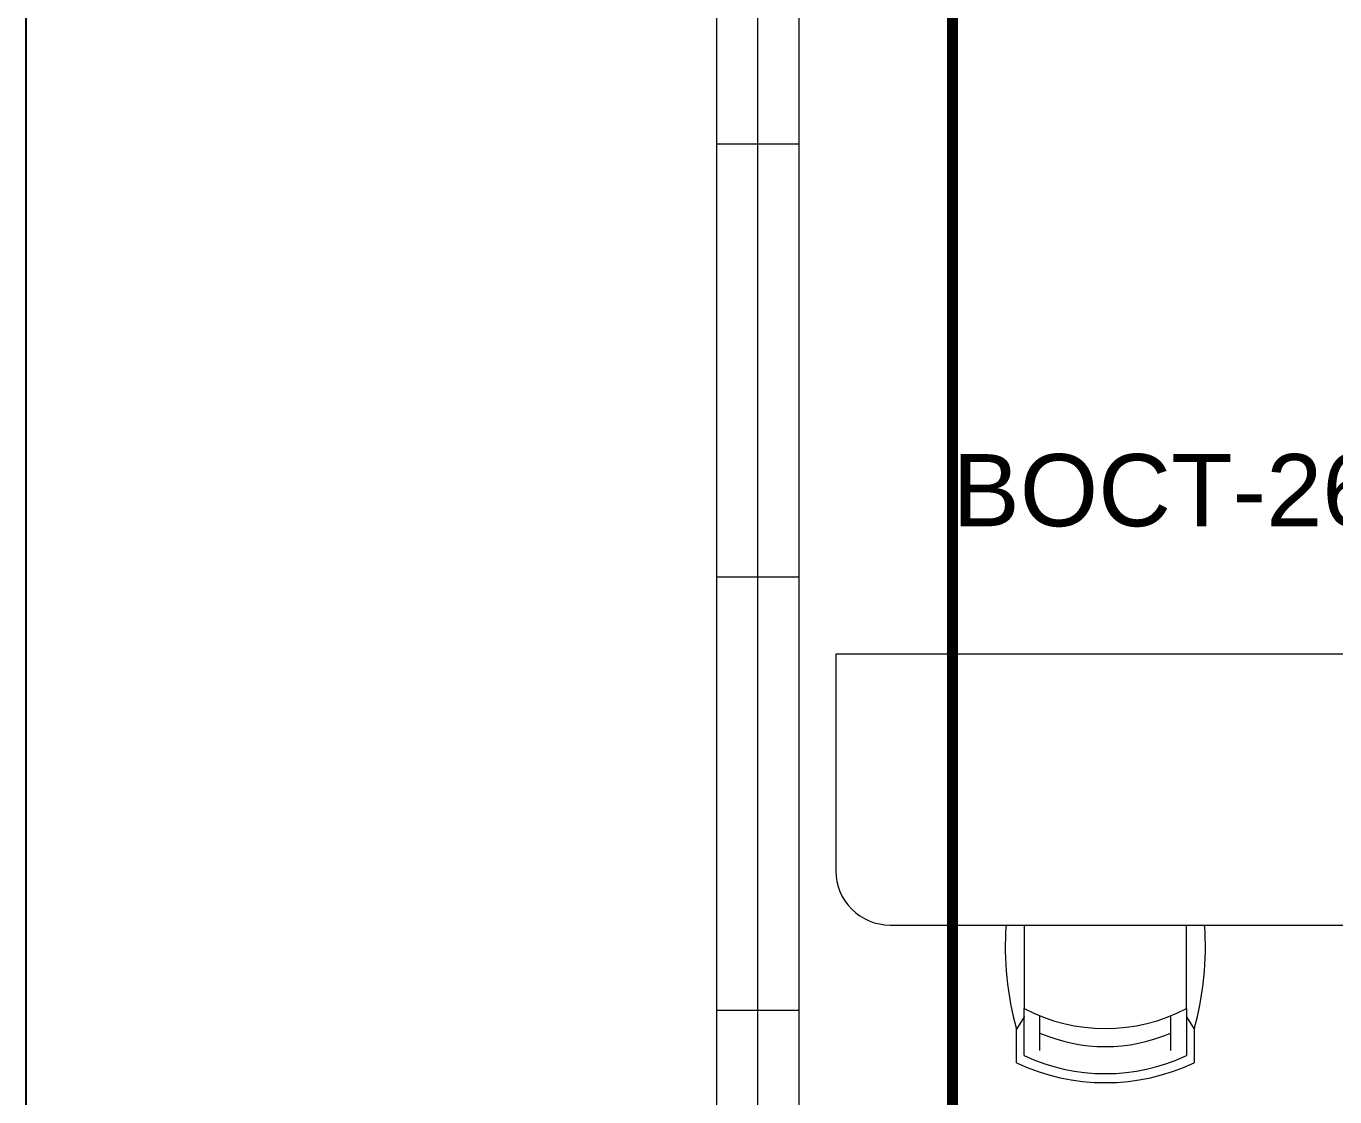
# Model space of a CAD drawing. Header units: millimetres. Extents: x 148480 to 578986, y 39883 to 155062.
# Drawn here: x 217004 to 220630, y 85482 to 88448 of the extents above; entities that cross this region are included whole.
import ezdxf

# ---------------------------------------------------------------- set-up
doc = ezdxf.new("R2010")
doc.units = ezdxf.units.MM
doc.linetypes.add('CENTER', pattern=[2, 1.25, -0.25, 0.25, -0.25])
doc.linetypes.add('HIDDEN', pattern=[0.375, 0.25, -0.125])
for name, color, linetype in [('CEN', 252, 'CENTER'), ('Flooring', 44, 'Continuous'), ('Layer2', 4, 'Continuous'), ('Layer4', 6, 'Continuous'), ('M-HVAC VRV PIPE', 4, 'Continuous'), ('M-HVAC-ELEPTICAL DUCT', 6, 'Continuous')]:
    doc.layers.add(name, color=color, linetype=linetype)
doc.layers.add('glass', color=7, linetype='Continuous', lineweight=0, true_color=0x0000d6)
doc.layers.add('ID - MODULAR', color=44, linetype='Continuous', lineweight=5)
doc.styles.get("Standard").update_dxf_attribs({"font": 'arial.ttf'})

# ---------------------------------------------------------------- blocks, each defined once
blk = doc.blocks.new('GFC1')
at = {"layer": 'CEN', "color": 8, "linetype": 'HIDDEN', "lineweight": 0, "ltscale": 1500}
blk.add_line((292203.1, 91127.1), (292203.1, 85175.6), dxfattribs=at)
at = {"layer": 'DEFPOINTS', "color": 8, "linetype": 'Continuous'}
blk.add_lwpolyline([(330908.9, 62386.8), (289636.8, 62386.8), (289636.8, 144736.9), (330908.9, 144736.9)], close=True, dxfattribs=at)
at = {"layer": 'Flooring', "color": 8, "linetype": 'HIDDEN', "ltscale": 1500}
blk.add_arc((300007.7, 78255.1), 12777.8, 229.90697, 79.60318, dxfattribs=at)
at = {"layer": 'glass', "color": 8, "linetype": 'Continuous'}
for p, q in [((291549.7, 83582.5), (291549.7, 92478.3)), ((291664, 83582.5), (291664, 92478.3)), ((291778.4, 83582.5), (291778.4, 92478.3)), ((291778.4, 89107.1), (291549.7, 89107.1)), ((291778.4, 87907.1), (291549.7, 87907.1)), ((291778.4, 86707.1), (291549.7, 86707.1))]:
    blk.add_line(p, q, dxfattribs=at)
at = {"layer": 'ID - MODULAR', "color": 8, "ltscale": 500}
for p, q in [((292401.6, 86943.7), (292401.6, 86712.6)), ((292851.3, 86712.6), (292851.3, 86943.7)), ((292401.6, 86689), (292380.4, 86654.8)), ((292401.6, 86581.9), (292401.6, 86712.6)), ((292401.6, 86690.7), (292401.6, 86689)), ((292851.3, 86712.6), (292851.3, 86581.9)), ((292851.3, 86690.7), (292851.3, 86689)), ((292851.3, 86689), (292872.4, 86654.8)), ((292380.4, 86561.6), (292380.4, 86654.8)), ((292872.4, 86654.8), (292872.4, 86561.6))]:
    blk.add_line(p, q, dxfattribs=at)
at = {"layer": 'ID - MODULAR', "color": 8, "ltscale": 500, "extrusion": (0, 0, -1)}
for p, q in [((292445.4, 86595.8), (292445.4, 86692.2)), ((292807.5, 86595.8), (292807.5, 86692.2))]:
    blk.add_line(p, q, dxfattribs=at)
at = {"layer": 'ID - MODULAR', "color": 8, "ltscale": 500}
blk.add_lwpolyline([(291879.9, 87693.7), (291879.9, 87093.7, 0.414214), (292029.9, 86943.7), (293379.9, 86943.7), (293379.9, 87693.7)], format="xyb", close=True, dxfattribs=at)
for centre, major_axis, start_param, end_param in [((293187.6, 86882.1), (0, 838.5), 1.49727, 1.845387), ((292065.3, 86882.1), (0, 838.5), 4.437818, 4.785935), ((292626.4, 87137.7), (0, 480.9), 2.65511, 3.628104), ((292626.4, 87062.8), (0, -455.9), 5.8748, 6.691551), ((292626.4, 87062.8), (0, -530.9), 5.845838, 6.720513), ((292626.4, 87087.8), (0, 580.8), 2.704257, 3.578932)]:
    blk.add_ellipse(centre, major_axis=major_axis, ratio=1, start_param=start_param, end_param=end_param, dxfattribs=at)
blk = doc.blocks.new('BEAM')
at = {"layer": 'CEN', "color": 11, "linetype": 'HIDDEN', "lineweight": 0, "ltscale": 1500, "const_width": 30}
blk.add_lwpolyline([(352203.1, 91127.1), (352203.1, 85175.6)], dxfattribs=at)
blk = doc.blocks.new('BEE')
at = {"layer": 'M-HVAC VRV PIPE', "linetype": 'Continuous'}
blk.add_blockref('BEAM', (0, 0), dxfattribs=at)

msp = doc.modelspace()

# ---------------------------------------------------------------- block references
at = {"layer": 'Layer4', "linetype": 'Continuous', "rotation": 360}
msp.add_blockref('GFC1', (-72632.4, -986), dxfattribs=at)

# ---------------------------------------------------------------- next in the draw order: block references
at = {"layer": 'Layer2', "linetype": 'Continuous', "rotation": 360}
msp.add_blockref('BEE', (-132632.4, -986), dxfattribs=at)

# ---------------------------------------------------------------- next in the draw order: texts
at = {"layer": 'M-HVAC-ELEPTICAL DUCT', "insert": (219570.6, 87262.5, 1198.1), "char_height": 200, "attachment_point": 1}
msp.add_mtext('BOCT-2675', dxfattribs=at)

doc.saveas('drawing.dxf')
